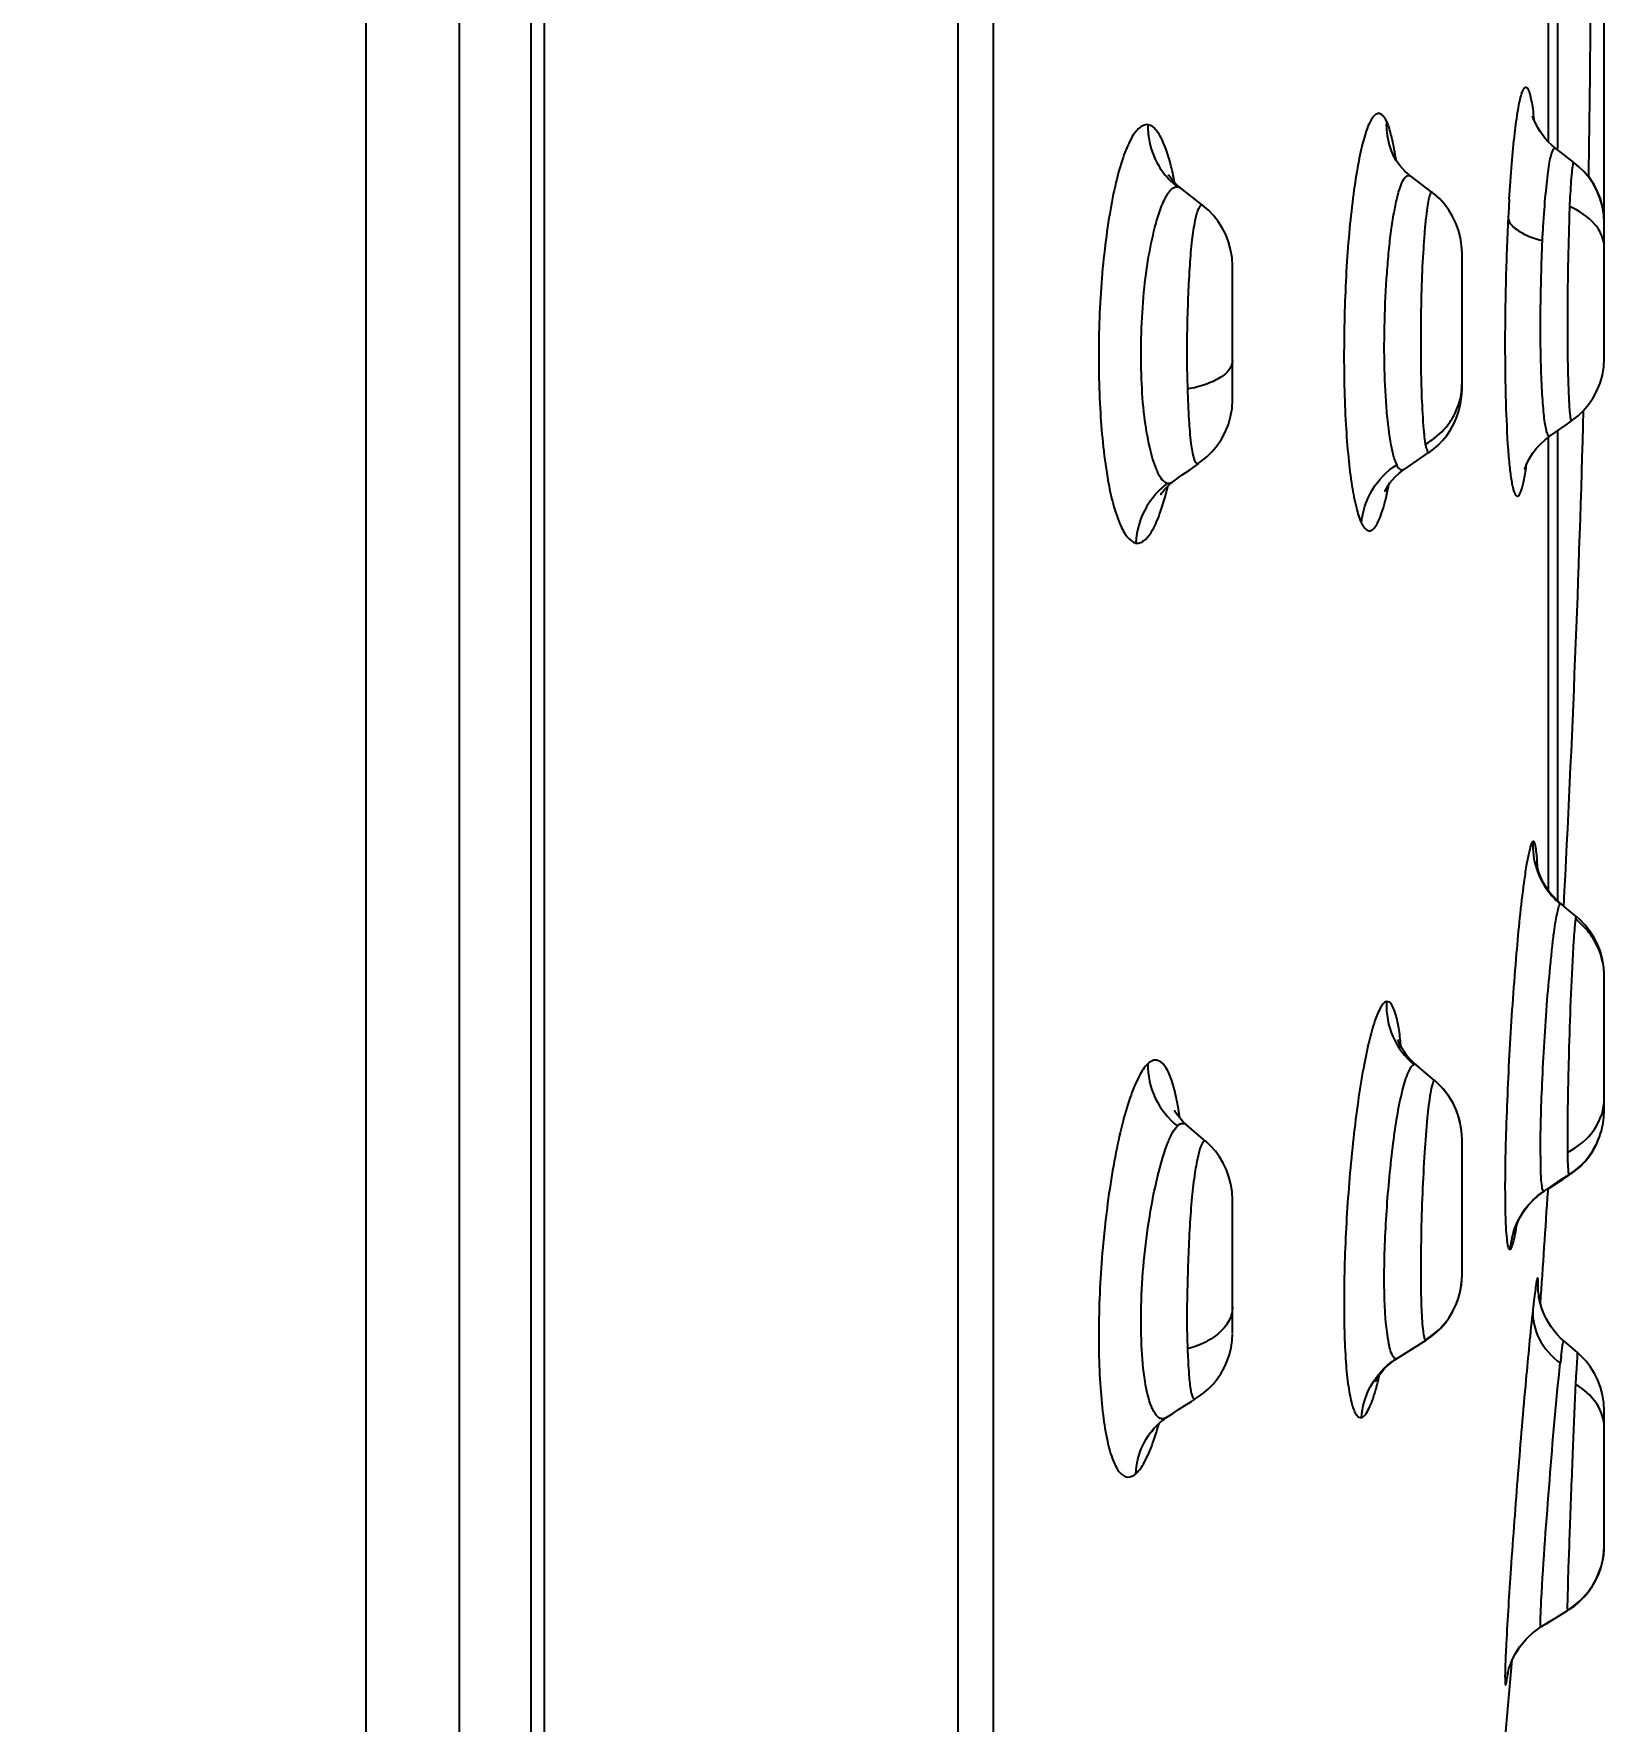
# Model space of a CAD drawing. Header units: millimetres. Extents: x 1241 to 1836, y -3 to 418.
# Drawn here: x 1494.05 to 1504.31, y 299.86 to 310.89 of the extents above; entities that cross this region are included whole.
import ezdxf

# ---------------------------------------------------------------- set-up
doc = ezdxf.new("R2010")
doc.units = ezdxf.units.MM
doc.header["$LTSCALE"] = 32.67
doc.header["$PDMODE"] = 3
doc.header["$PDSIZE"] = 0.3
doc.layers.get('0').update_dxf_attribs({"linetype": 'CONTINUOUS'})
doc.layers.get('Defpoints').update_dxf_attribs({"linetype": 'CONTINUOUS'})
doc.layers.add('1', color=7, linetype='CONTINUOUS')
doc.layers.add('\\M+5B3DF\\M+5B4E7\\M+5CFDF', color=3, linetype='CONTINUOUS', lineweight=18)
doc.styles.add('\\M+5CAFD\\M+5D7D6', font='txt.shx')
doc.dimstyles.new('X\\M+5B3DF\\M+5B4E7\\M+5D1F9\\M+5CABD', dxfattribs={"dimtxt": 2, "dimasz": 1.5, "dimexe": 0.5, "dimexo": 0, "dimgap": 1, "dimtad": 1, "dimtoh": 1, "dimdec": 1, "dimzin": 1, "dimdsep": 46, "dimtxsty": '\\M+5CAFD\\M+5D7D6', "dimcen": 0, "dimadec": 0, "dimazin": 0, "dimtfac": 1, "dimtdec": 1, "dimtmove": 0, "dimatfit": 3, "dimfxl": 0, "dimtolj": 1, "dimtzin": 0, "dimarcsym": 0})

# ---------------------------------------------------------------- blocks, each defined once
blk = doc.blocks.new('*D56')
at = {"layer": '\\M+5B3DF\\M+5B4E7\\M+5CFDF', "color": 0, "lineweight": -2}
for p, q in [((1343.868, 312.112), (1343.868, 366.842)), ((1504.315, 309.646), (1504.315, 366.842)), ((1499.315, 366.342), (1348.868, 366.342))]:
    blk.add_line(p, q, dxfattribs=at)
at = {"layer": '\\M+5B3DF\\M+5B4E7\\M+5CFDF', "color": 0}
for points in [[(1348.868, 367.176), (1348.868, 365.509), (1343.868, 366.342)], [(1499.315, 367.176), (1499.315, 365.509), (1504.315, 366.342)]]:
    blk.add_solid(points, dxfattribs=at)
at = {"layer": 'Defpoints', "color": 0}
for p in [(1343.868, 366.342), (1343.868, 312.112), (1504.315, 309.646)]:
    blk.add_point(p, dxfattribs=at)
at = {"layer": '\\M+5B3DF\\M+5B4E7\\M+5CFDF', "color": 0, "insert": (1419.048, 373.342), "char_height": 6, "attachment_point": 2, "style": '\\M+5CAFD\\M+5D7D6'}
blk.add_mtext('\\A1;160.4', dxfattribs=at)

msp = doc.modelspace()

# ---------------------------------------------------------------- linework, layer by layer
at = {"color": 7, "linetype": 'Continuous'}
for p, q in [((1503.948, 313.914), (1503.948, 310.18)), ((1504.008, 313.96), (1504.008, 310.137)), ((1502.936, 310.091), (1502.936, 310.09)), ((1501.469, 309.961), (1501.467, 309.966)), ((1503.189, 309.849), (1503.05, 309.956)), ((1501.539, 309.882), (1501.547, 309.877)), ((1501.692, 309.764), (1501.548, 309.877)), ((1503.19, 309.85), (1503.19, 309.85)), ((1501.692, 309.764), (1501.686, 309.767)), ((1504.315, 309.646), (1504.312, 309.705)), ((1504.315, 308.767), (1504.315, 309.652)), ((1503.385, 309.452), (1503.382, 309.503)), ((1503.385, 308.563), (1503.385, 309.451)), ((1501.885, 308.494), (1501.885, 309.37)), ((1504.008, 308.292), (1504.008, 305.222)), ((1504.1, 308.357), (1504.101, 308.357)), ((1503.258, 308.229), (1503.285, 308.262)), ((1503.948, 308.25), (1503.948, 305.291)), ((1503.007, 308.04), (1503.17, 308.152)), ((1501.474, 307.941), (1501.495, 307.958)), ((1501.495, 307.959), (1501.513, 307.972)), ((1501.495, 307.958), (1501.495, 307.958)), ((1501.513, 307.972), (1501.557, 308.004)), ((1501.557, 308.004), (1501.603, 308.036)), ((1503.007, 308.04), (1503.007, 308.04)), ((1504.032, 305.201), (1504.032, 305.201)), ((1504.068, 305.171), (1504.032, 305.201)), ((1504.132, 305.118), (1504.068, 305.171)), ((1504.133, 305.119), (1504.13, 305.117)), ((1504.133, 305.119), (1504.133, 305.119)), ((1504.289, 304.89), (1504.27, 304.938)), ((1504.315, 304.732), (1504.312, 304.785)), ((1504.315, 303.85), (1504.315, 304.731)), ((1503.085, 304.149), (1503.086, 304.148)), ((1503.086, 304.148), (1503.087, 304.147)), ((1503.206, 304.047), (1503.087, 304.148)), ((1503.207, 304.047), (1503.206, 304.047)), ((1501.509, 303.849), (1501.506, 303.853)), ((1501.71, 303.65), (1501.586, 303.756)), ((1504.295, 303.709), (1504.306, 303.759)), ((1504.306, 303.755), (1504.312, 303.806)), ((1504.312, 303.801), (1504.315, 303.853)), ((1503.385, 302.775), (1503.385, 303.664)), ((1504.28, 303.666), (1504.295, 303.714)), ((1504.034, 303.4), (1504.084, 303.432)), ((1504.046, 303.403), (1504.085, 303.428)), ((1501.882, 303.321), (1501.874, 303.37)), ((1501.885, 303.27), (1501.882, 303.321)), ((1503.911, 303.318), (1503.921, 303.325)), ((1503.911, 303.318), (1503.911, 303.318)), ((1503.921, 303.325), (1503.968, 303.356)), ((1503.947, 303.327), (1503.947, 303.343)), ((1503.948, 303.339), (1504.046, 303.403)), ((1503.968, 303.356), (1504.034, 303.4)), ((1501.885, 302.398), (1501.885, 303.271)), ((1503.736, 303.085), (1503.736, 303.086)), ((1502.964, 302.234), (1503.15, 302.351)), ((1503.145, 302.351), (1503.151, 302.351)), ((1503.151, 302.351), (1503.151, 302.352)), ((1502.945, 302.222), (1502.964, 302.234)), ((1502.964, 302.234), (1502.958, 302.232)), ((1504.133, 302.176), (1504.13, 302.126)), ((1501.494, 301.872), (1501.533, 301.898)), ((1501.616, 301.95), (1501.644, 301.967)), ((1504.315, 301.011), (1504.315, 301.889)), ((1501.413, 301.815), (1501.414, 301.816)), ((1501.414, 301.816), (1501.426, 301.825)), ((1501.426, 301.825), (1501.442, 301.838)), ((1501.45, 301.843), (1501.494, 301.872)), ((1503.935, 300.497), (1504.032, 300.559)), ((1504.033, 300.558), (1504.075, 300.584)), ((1504.074, 300.587), (1504.074, 300.585)), ((1503.9, 300.477), (1503.983, 300.529)), ((1503.824, 300.418), (1503.848, 300.439)), ((1503.68, 300.145), (1503.686, 300.182))]:
    msp.add_line(p, q, dxfattribs=at)
for points in [[(1503.997, 310.137), (1503.972, 310.158), (1503.949, 310.18), (1503.928, 310.203), (1503.91, 310.226), (1503.895, 310.248), (1503.882, 310.269), (1503.871, 310.289), (1503.862, 310.308), (1503.855, 310.325), (1503.85, 310.338), (1503.846, 310.348), (1503.846, 310.349)], [(1502.936, 310.09), (1502.932, 310.099), (1502.93, 310.105), (1502.929, 310.105), (1502.93, 310.103)], [(1503.05, 309.955), (1503.037, 309.966), (1503.014, 309.986), (1502.995, 310.006), (1502.978, 310.025), (1502.965, 310.043), (1502.954, 310.059), (1502.945, 310.073), (1502.939, 310.085), (1502.936, 310.091)], [(1504.116, 310.045), (1504.085, 310.069), (1504.043, 310.101), (1503.997, 310.137)], [(1504.311, 309.701), (1504.302, 309.755), (1504.288, 309.808), (1504.268, 309.857), (1504.244, 309.903), (1504.215, 309.945), (1504.183, 309.984), (1504.149, 310.018), (1504.116, 310.045)], [(1501.547, 309.877), (1501.523, 309.898), (1501.503, 309.918), (1501.488, 309.935), (1501.477, 309.95), (1501.469, 309.961)], [(1504.29, 309.808), (1504.271, 309.856), (1504.248, 309.9), (1504.221, 309.942), (1504.213, 309.953)], [(1503.382, 309.503), (1503.374, 309.554), (1503.362, 309.603), (1503.345, 309.649), (1503.323, 309.693), (1503.298, 309.734), (1503.27, 309.773), (1503.239, 309.807), (1503.205, 309.839), (1503.19, 309.85)], [(1501.885, 309.37), (1501.882, 309.423), (1501.873, 309.476), (1501.859, 309.526), (1501.841, 309.574), (1501.818, 309.619), (1501.791, 309.661), (1501.761, 309.699), (1501.728, 309.733), (1501.692, 309.764)], [(1504.312, 309.705), (1504.303, 309.757), (1504.29, 309.808)], [(1504.101, 308.357), (1504.143, 308.39), (1504.179, 308.425), (1504.212, 308.464), (1504.241, 308.507), (1504.266, 308.553), (1504.287, 308.603), (1504.302, 308.656), (1504.311, 308.711), (1504.315, 308.767)], [(1503.364, 308.422), (1503.375, 308.467), (1503.382, 308.515), (1503.385, 308.563)], [(1501.663, 308.081), (1501.678, 308.091), (1501.717, 308.122), (1501.752, 308.157), (1501.785, 308.196), (1501.813, 308.238), (1501.838, 308.284), (1501.858, 308.333), (1501.872, 308.385), (1501.882, 308.439), (1501.885, 308.493)], [(1503.331, 308.337), (1503.349, 308.378), (1503.364, 308.422)], [(1503.285, 308.262), (1503.309, 308.298), (1503.331, 308.337)], [(1503.961, 308.259), (1504.065, 308.332), (1504.101, 308.357)], [(1503.17, 308.151), (1503.198, 308.172), (1503.229, 308.199), (1503.258, 308.229)], [(1503.796, 308.048), (1503.796, 308.044), (1503.795, 308.042), (1503.796, 308.044), (1503.797, 308.05), (1503.801, 308.059), (1503.805, 308.071), (1503.812, 308.086), (1503.822, 308.104), (1503.835, 308.126), (1503.851, 308.151), (1503.872, 308.178), (1503.898, 308.206), (1503.928, 308.234), (1503.961, 308.26)], [(1501.603, 308.036), (1501.65, 308.068), (1501.664, 308.078)], [(1502.883, 307.905), (1502.883, 307.903), (1502.881, 307.897), (1502.881, 307.897), (1502.882, 307.901), (1502.886, 307.909), (1502.893, 307.92), (1502.902, 307.935), (1502.914, 307.952), (1502.93, 307.971), (1502.949, 307.991), (1502.972, 308.013), (1503, 308.035)], [(1501.42, 307.882), (1501.418, 307.879), (1501.417, 307.876), (1501.418, 307.878), (1501.422, 307.884), (1501.429, 307.894), (1501.44, 307.908), (1501.455, 307.924), (1501.474, 307.941)], [(1504.032, 305.201), (1504.007, 305.223), (1503.98, 305.251), (1503.957, 305.279), (1503.937, 305.307), (1503.92, 305.335), (1503.907, 305.361), (1503.896, 305.385), (1503.888, 305.406), (1503.882, 305.424), (1503.878, 305.439), (1503.875, 305.45), (1503.874, 305.458), (1503.873, 305.462), (1503.873, 305.462), (1503.873, 305.462)], [(1504.27, 304.938), (1504.247, 304.983), (1504.22, 305.024), (1504.19, 305.063), (1504.157, 305.097), (1504.133, 305.119)], [(1504.312, 304.785), (1504.303, 304.838), (1504.289, 304.89)], [(1503.007, 304.236), (1502.993, 304.257), (1502.983, 304.275), (1502.975, 304.291), (1502.97, 304.303), (1502.967, 304.312), (1502.966, 304.315)], [(1503.086, 304.148), (1503.071, 304.162), (1503.044, 304.188), (1503.023, 304.213), (1503.007, 304.236)], [(1503.385, 303.664), (1503.382, 303.717), (1503.373, 303.769), (1503.36, 303.819), (1503.342, 303.867), (1503.32, 303.911), (1503.293, 303.952), (1503.264, 303.99), (1503.232, 304.024), (1503.207, 304.047)], [(1501.586, 303.756), (1501.583, 303.759), (1501.559, 303.781), (1501.54, 303.803), (1501.526, 303.822), (1501.515, 303.837), (1501.509, 303.849)], [(1501.874, 303.37), (1501.862, 303.418), (1501.846, 303.464), (1501.825, 303.507), (1501.801, 303.548), (1501.773, 303.585), (1501.743, 303.619), (1501.71, 303.651)], [(1504.095, 303.435), (1504.127, 303.459), (1504.159, 303.486), (1504.188, 303.517), (1504.215, 303.55), (1504.24, 303.586), (1504.261, 303.624), (1504.28, 303.67)], [(1504.084, 303.431), (1504.096, 303.439), (1504.129, 303.464), (1504.16, 303.491), (1504.189, 303.521), (1504.216, 303.555)], [(1504.216, 303.555), (1504.24, 303.591), (1504.262, 303.629)], [(1503.74, 303.098), (1503.744, 303.109), (1503.75, 303.124), (1503.759, 303.142), (1503.77, 303.163), (1503.784, 303.187), (1503.802, 303.212), (1503.823, 303.239), (1503.849, 303.266), (1503.879, 303.293), (1503.911, 303.318)], [(1503.737, 303.087), (1503.74, 303.095), (1503.744, 303.106), (1503.75, 303.12)], [(1503.738, 303.092), (1503.737, 303.089), (1503.736, 303.084), (1503.736, 303.082), (1503.736, 303.083), (1503.737, 303.09)], [(1503.151, 302.352), (1503.182, 302.373), (1503.216, 302.4), (1503.247, 302.43), (1503.276, 302.464), (1503.302, 302.5), (1503.326, 302.54), (1503.346, 302.583), (1503.362, 302.628), (1503.375, 302.676), (1503.382, 302.725), (1503.385, 302.775)], [(1503.886, 302.646), (1503.884, 302.66), (1503.883, 302.67), (1503.882, 302.677), (1503.882, 302.682), (1503.882, 302.685), (1503.882, 302.686), (1503.882, 302.686)], [(1503.968, 302.437), (1503.952, 302.462), (1503.937, 302.488), (1503.924, 302.514), (1503.913, 302.54), (1503.905, 302.565), (1503.897, 302.588), (1503.892, 302.61), (1503.888, 302.629), (1503.886, 302.646)], [(1504.05, 302.346), (1504.029, 302.365), (1504.007, 302.388), (1503.987, 302.412), (1503.968, 302.437)], [(1501.642, 301.968), (1501.667, 301.984), (1501.7, 302.008), (1501.731, 302.036), (1501.76, 302.066), (1501.787, 302.1), (1501.811, 302.136), (1501.833, 302.174), (1501.851, 302.215), (1501.865, 302.258), (1501.876, 302.303), (1501.882, 302.349), (1501.885, 302.395)], [(1504.139, 302.27), (1504.078, 302.322), (1504.05, 302.346)], [(1502.828, 302.105), (1502.827, 302.1), (1502.823, 302.089), (1502.821, 302.084), (1502.82, 302.082), (1502.822, 302.085), (1502.825, 302.093), (1502.832, 302.104), (1502.841, 302.118), (1502.854, 302.135), (1502.87, 302.155), (1502.89, 302.176), (1502.915, 302.198), (1502.945, 302.222)], [(1504.225, 302.175), (1504.196, 302.213), (1504.164, 302.247), (1504.139, 302.27)], [(1504.315, 301.889), (1504.312, 301.941), (1504.304, 301.993), (1504.29, 302.043), (1504.272, 302.09), (1504.25, 302.134), (1504.225, 302.175)], [(1501.533, 301.898), (1501.574, 301.923), (1501.616, 301.95)], [(1501.363, 301.76), (1501.361, 301.757), (1501.36, 301.755), (1501.361, 301.757), (1501.366, 301.764), (1501.374, 301.775), (1501.386, 301.789), (1501.402, 301.805), (1501.413, 301.815)], [(1504.074, 300.585), (1504.088, 300.593), (1504.121, 300.617), (1504.154, 300.645), (1504.184, 300.675), (1504.212, 300.708), (1504.237, 300.745), (1504.259, 300.784), (1504.278, 300.826), (1504.294, 300.87), (1504.305, 300.916), (1504.312, 300.964), (1504.315, 301.012)], [(1504.085, 300.59), (1504.119, 300.614), (1504.151, 300.641), (1504.182, 300.672), (1504.21, 300.705), (1504.236, 300.741), (1504.258, 300.781)], [(1503.8, 300.392), (1503.822, 300.415), (1503.846, 300.436), (1503.872, 300.457), (1503.901, 300.477)], [(1503.684, 300.176), (1503.684, 300.175), (1503.684, 300.172), (1503.683, 300.171), (1503.684, 300.173), (1503.685, 300.177), (1503.686, 300.183), (1503.688, 300.192), (1503.692, 300.205), (1503.697, 300.22), (1503.703, 300.237), (1503.711, 300.257), (1503.721, 300.279), (1503.733, 300.301), (1503.747, 300.325), (1503.763, 300.349), (1503.782, 300.372), (1503.802, 300.395), (1503.824, 300.418)], [(1503.713, 300.26), (1503.719, 300.274), (1503.731, 300.297), (1503.745, 300.32), (1503.761, 300.345), (1503.78, 300.369), (1503.8, 300.392)]]:
    msp.add_lwpolyline(points, dxfattribs=at)
for centre, radius, start, end in [((1372.885, 312.05), 131.345, 359.08313, 359.63002), ((1503.341, 310.288), 0.45, 204.1562, 205.9414), ((1499.328, 309.5), 2.218, 10.7691, 11.3703), ((1501.823, 310.274), 0.489, 226.2645, 232.3373), ((1516.641, 309.024), 12.971, 176.5488, 177.1111), ((1509.712, 309.537), 5.629, 177.7584, 178.5637), ((1502.962, 308.597), 0.422, 355.3642, 359.9908), ((1502.938, 308.606), 0.448, 325.0328, 331.7996), ((1372.885, 312.05), 131.345, 357.00413, 358.41864), ((1502.898, 308.644), 0.504, 299.3409, 305.5134), ((1503.288, 308.214), 0.36, 198.3272, 199.7016), ((1501.753, 307.546), 0.498, 126.1497, 131.9865), ((1500.561, 308.403), 2.391, 348.124, 348.8377), ((1501.764, 307.538), 0.511, 149.4022, 177.6406), ((1504.35, 305.587), 0.503, 218.3644, 230.1703), ((1503.822, 304.711), 0.496, 40.6346, 52.0912), ((1503.827, 304.716), 0.489, 29.0272, 40.593), ((1503.837, 304.721), 0.478, 0.0185, 29.0139), ((1503.392, 304.536), 0.501, 177.1607, 230.1285), ((1500.505, 304.027), 2.493, 5.5956, 5.8081), ((1502.885, 303.664), 0.5, 0.0017, 49.9877), ((1499.299, 303.496), 2.262, 7.8134, 8.6717), ((1508.279, 303.583), 4.381, 180.3402, 181.1576), ((1504.198, 302.911), 0.498, 125.1559, 135.5405), ((1369.175, 312.05), 135.054, 355.9834, 356.29672), ((1504.196, 302.913), 0.495, 135.5462, 139.8526), ((1500.847, 303.579), 2.935, 350.7923, 351.1426), ((1502.888, 302.777), 0.497, 301.2801, 359.9852), ((1503.221, 301.815), 0.493, 122.2537, 128.3126), ((1509.836, 301.576), 5.842, 173.6649, 173.859), ((1506.649, 301.934), 2.635, 173.1743, 173.7602), ((1507.897, 301.868), 3.776, 176.0792, 177.0497), ((1503.817, 301.013), 0.498, 301.1343, 359.9958), ((1369.175, 312.05), 135.054, 352.97683, 354.99257)]:
    msp.add_arc(centre, radius, start, end, dxfattribs=at)
for points, knots in [([(1503.693, 309.805), (1503.698, 309.883), (1503.708, 310.027), (1503.727, 310.222), (1503.745, 310.358), (1503.761, 310.443), (1503.772, 310.487), (1503.782, 310.514), (1503.79, 310.529), (1503.795, 310.535), (1503.802, 310.538), (1503.808, 310.536), (1503.814, 310.53), (1503.821, 310.516), (1503.83, 310.489), (1503.839, 310.447), (1503.848, 310.391), (1503.852, 310.349), (1503.855, 310.326)], [0, 0, 0, 0, 0.241414, 0.446139, 0.604977, 0.665241, 0.711859, 0.744527, 0.755804, 0.764044, 0.770109, 0.775981, 0.783759, 0.794422, 0.825517, 0.870147, 0.928356, 1, 1, 1, 1]), ([(1501.332, 310.293), (1501.312, 310.295), (1501.278, 310.278), (1501.246, 310.24), (1501.207, 310.177), (1501.163, 310.067), (1501.118, 309.903), (1501.079, 309.702), (1501.047, 309.473), (1501.024, 309.224), (1501.007, 308.877), (1501.012, 308.463), (1501.052, 308.035), (1501.116, 307.747), (1501.187, 307.604), (1501.232, 307.564), (1501.253, 307.559)], [0, 0, 0, 0, 0.020553, 0.034699, 0.052198, 0.097862, 0.157651, 0.229907, 0.311561, 0.399753, 0.491577, 0.673762, 0.831577, 0.942192, 0.977166, 1, 1, 1, 1]), ([(1501.332, 310.293), (1501.331, 310.272), (1501.335, 310.186), (1501.361, 310.101), (1501.391, 310.045)], [0, 0, 0, 0, 0.245474, 1, 1, 1, 1]), ([(1501.483, 310.026), (1501.468, 310.083), (1501.44, 310.173), (1501.39, 310.261), (1501.36, 310.282)], [0, 0, 0, 0, 0.615772, 1, 1, 1, 1]), ([(1502.891, 310.316), (1502.885, 310.326), (1502.876, 310.343), (1502.857, 310.363), (1502.834, 310.367), (1502.813, 310.355), (1502.794, 310.331), (1502.775, 310.295), (1502.757, 310.246), (1502.731, 310.159), (1502.702, 310.022), (1502.673, 309.83), (1502.648, 309.607), (1502.629, 309.362), (1502.618, 309.103), (1502.611, 308.759), (1502.617, 308.429), (1502.64, 308.127), (1502.662, 307.945), (1502.689, 307.802), (1502.713, 307.721), (1502.728, 307.689)], [0, 0, 0, 0, 0.012297, 0.021111, 0.027971, 0.03561, 0.046143, 0.060454, 0.07887, 0.101439, 0.15834, 0.228468, 0.309185, 0.39782, 0.491479, 0.586616, 0.766347, 0.844026, 0.910276, 0.962908, 1, 1, 1, 1]), ([(1502.891, 310.316), (1502.89, 310.298), (1502.89, 310.226), (1502.908, 310.153), (1502.93, 310.103)], [0, 0, 0, 0, 0.246134, 1, 1, 1, 1]), ([(1502.891, 310.316), (1502.892, 310.313), (1502.899, 310.299), (1502.904, 310.284), (1502.908, 310.273)], [0, 0, 0, 0, 0.226214, 1, 1, 1, 1]), ([(1502.939, 310.15), (1502.937, 310.161), (1502.928, 310.203), (1502.917, 310.244), (1502.908, 310.273)], [0, 0, 0, 0, 0.281863, 1, 1, 1, 1]), ([(1502.955, 310.059), (1502.953, 310.067), (1502.949, 310.097), (1502.943, 310.127), (1502.939, 310.15)], [0, 0, 0, 0, 0.263673, 1, 1, 1, 1]), ([(1503.92, 309.687), (1503.924, 309.753), (1503.932, 309.845), (1503.945, 309.96), (1503.954, 310.027), (1503.963, 310.078), (1503.972, 310.111), (1503.98, 310.128), (1503.985, 310.136), (1503.991, 310.139), (1503.995, 310.138), (1503.997, 310.137)], [0, 0, 0, 0, 0.421895, 0.596358, 0.7417, 0.854223, 0.931841, 0.958002, 0.97642, 0.988789, 1, 1, 1, 1]), ([(1504.116, 310.045), (1504.115, 310.046), (1504.109, 310.038), (1504.109, 310.026), (1504.103, 310), (1504.102, 309.98), (1504.101, 309.968)], [0, 0, 0, 0, 0.058678, 0.239443, 0.555118, 1, 1, 1, 1]), ([(1501.502, 309.938), (1501.501, 309.945), (1501.495, 309.975), (1501.488, 310.004), (1501.483, 310.026)], [0, 0, 0, 0, 0.260511, 1, 1, 1, 1]), ([(1502.923, 308.198), (1502.909, 308.27), (1502.89, 308.436), (1502.876, 308.707), (1502.877, 309.01), (1502.89, 309.268), (1502.906, 309.464), (1502.921, 309.596), (1502.939, 309.711), (1502.958, 309.807), (1502.979, 309.88), (1502.998, 309.927), (1503.015, 309.95), (1503.026, 309.959), (1503.039, 309.962), (1503.047, 309.958), (1503.05, 309.955)], [0, 0, 0, 0, 0.121152, 0.276592, 0.450292, 0.623399, 0.703935, 0.777479, 0.842389, 0.897044, 0.939694, 0.969241, 0.97943, 0.987109, 0.993357, 1, 1, 1, 1]), ([(1504.101, 309.968), (1504.099, 309.954), (1504.094, 309.884), (1504.09, 309.813), (1504.087, 309.757)], [0, 0, 0, 0, 0.197011, 1, 1, 1, 1]), ([(1501.429, 309.778), (1501.436, 309.794), (1501.45, 309.823), (1501.476, 309.864), (1501.507, 309.889), (1501.525, 309.887)], [0, 0, 0, 0, 0.355118, 0.635923, 1, 1, 1, 1]), ([(1503.186, 309.851), (1503.181, 309.85), (1503.173, 309.83), (1503.164, 309.798), (1503.155, 309.743), (1503.147, 309.672), (1503.139, 309.584), (1503.129, 309.439), (1503.119, 309.236), (1503.115, 308.981), (1503.115, 308.666), (1503.122, 308.439), (1503.134, 308.3)], [0, 0, 0, 0, 0.01084, 0.033957, 0.068934, 0.115328, 0.172722, 0.239674, 0.394086, 0.563419, 0.731194, 1, 1, 1, 1]), ([(1503.19, 309.85), (1503.189, 309.851), (1503.188, 309.851), (1503.187, 309.851), (1503.186, 309.851)], [0, 0, 0, 0, 0.52448, 1, 1, 1, 1]), ([(1501.388, 308.041), (1501.368, 308.087), (1501.337, 308.202), (1501.304, 308.399), (1501.288, 308.638), (1501.286, 308.898), (1501.3, 309.16), (1501.33, 309.402), (1501.371, 309.607), (1501.408, 309.728), (1501.429, 309.778)], [0, 0, 0, 0, 0.085056, 0.201256, 0.340524, 0.492098, 0.6444, 0.786159, 0.907413, 1, 1, 1, 1]), ([(1501.686, 309.767), (1501.674, 309.769), (1501.651, 309.722), (1501.636, 309.653), (1501.616, 309.526), (1501.604, 309.367), (1501.594, 309.179), (1501.586, 308.909), (1501.585, 308.702), (1501.591, 308.565)], [0, 0, 0, 0, 0.028301, 0.095353, 0.199175, 0.333274, 0.490737, 0.661199, 1, 1, 1, 1]), ([(1504.315, 309.487), (1504.315, 309.514), (1504.303, 309.57), (1504.236, 309.676), (1504.15, 309.731), (1504.087, 309.757)], [0, 0, 0, 0, 0.213916, 0.451718, 1, 1, 1, 1]), ([(1503.686, 309.678), (1503.68, 309.543), (1503.669, 309.269), (1503.664, 308.869), (1503.669, 308.501), (1503.68, 308.23), (1503.695, 308.057), (1503.706, 307.975), (1503.716, 307.925), (1503.723, 307.898), (1503.731, 307.88), (1503.738, 307.868), (1503.749, 307.863), (1503.759, 307.872), (1503.766, 307.886), (1503.775, 307.909), (1503.783, 307.939), (1503.795, 307.994), (1503.802, 308.04), (1503.807, 308.073)], [0, 0, 0, 0, 0.198991, 0.401066, 0.586789, 0.738705, 0.797333, 0.842285, 0.859261, 0.872559, 0.882274, 0.888684, 0.892848, 0.89774, 0.905619, 0.917145, 0.932448, 0.951446, 1, 1, 1, 1]), ([(1503.686, 309.678), (1503.694, 309.644), (1503.772, 309.578), (1503.856, 309.55), (1503.911, 309.535)], [0, 0, 0, 0, 0.380833, 1, 1, 1, 1]), ([(1503.911, 309.535), (1503.911, 309.548), (1503.914, 309.599), (1503.917, 309.65), (1503.92, 309.687)], [0, 0, 0, 0, 0.258224, 1, 1, 1, 1]), ([(1504.085, 309.678), (1504.081, 309.533), (1504.075, 309.312), (1504.073, 309.018), (1504.074, 308.807), (1504.077, 308.648), (1504.081, 308.539), (1504.084, 308.474), (1504.087, 308.425), (1504.092, 308.386), (1504.093, 308.37), (1504.099, 308.356), (1504.101, 308.357)], [0, 0, 0, 0, 0.328204, 0.50202, 0.665396, 0.806159, 0.864357, 0.913047, 0.951412, 0.978835, 0.994905, 1, 1, 1, 1]), ([(1503.961, 308.26), (1503.958, 308.258), (1503.951, 308.258), (1503.946, 308.266), (1503.94, 308.28), (1503.933, 308.308), (1503.925, 308.351), (1503.919, 308.407), (1503.913, 308.476), (1503.908, 308.556), (1503.902, 308.681), (1503.898, 308.854), (1503.898, 309.152), (1503.904, 309.381), (1503.911, 309.535)], [0, 0, 0, 0, 0.007179, 0.01265, 0.02044, 0.043806, 0.077807, 0.121986, 0.175722, 0.238123, 0.308126, 0.466539, 0.641808, 1, 1, 1, 1]), ([(1501.885, 308.751), (1501.885, 308.731), (1501.866, 308.684), (1501.8, 308.632), (1501.705, 308.591), (1501.631, 308.572), (1501.591, 308.565)], [0, 0, 0, 0, 0.162337, 0.382216, 0.669396, 1, 1, 1, 1]), ([(1501.591, 308.565), (1501.593, 308.498), (1501.598, 308.379), (1501.609, 308.228), (1501.625, 308.133), (1501.64, 308.089), (1501.652, 308.078), (1501.657, 308.078)], [0, 0, 0, 0, 0.401698, 0.715821, 0.916907, 0.971247, 1, 1, 1, 1]), ([(1503.333, 308.394), (1503.34, 308.407), (1503.365, 308.461), (1503.38, 308.519), (1503.383, 308.563)], [0, 0, 0, 0, 0.256378, 1, 1, 1, 1]), ([(1503.134, 308.3), (1503.135, 308.291), (1503.138, 308.259), (1503.141, 308.227), (1503.145, 308.205)], [0, 0, 0, 0, 0.29164, 1, 1, 1, 1]), ([(1502.946, 308.1), (1502.944, 308.107), (1502.934, 308.139), (1502.927, 308.172), (1502.923, 308.198)], [0, 0, 0, 0, 0.21396, 1, 1, 1, 1]), ([(1503.145, 308.205), (1503.147, 308.196), (1503.15, 308.181), (1503.157, 308.163), (1503.161, 308.151), (1503.169, 308.15), (1503.17, 308.151)], [0, 0, 0, 0, 0.423217, 0.723406, 0.901013, 1, 1, 1, 1]), ([(1502.728, 307.689), (1502.734, 307.765), (1502.783, 307.916), (1502.894, 308.029), (1502.958, 308.07)], [0, 0, 0, 0, 0.49507, 1, 1, 1, 1]), ([(1503.007, 308.04), (1503.003, 308.037), (1502.995, 308.033), (1502.98, 308.038), (1502.968, 308.052), (1502.961, 308.063), (1502.958, 308.07)], [0, 0, 0, 0, 0.201412, 0.394988, 0.648914, 1, 1, 1, 1]), ([(1501.405, 308.005), (1501.403, 308.007), (1501.397, 308.019), (1501.392, 308.032), (1501.388, 308.041)], [0, 0, 0, 0, 0.233826, 1, 1, 1, 1]), ([(1501.441, 307.958), (1501.438, 307.961), (1501.423, 307.974), (1501.412, 307.991), (1501.405, 308.005)], [0, 0, 0, 0, 0.210611, 1, 1, 1, 1]), ([(1501.495, 307.958), (1501.492, 307.956), (1501.482, 307.949), (1501.469, 307.947), (1501.46, 307.948)], [0, 0, 0, 0, 0.279687, 1, 1, 1, 1]), ([(1501.253, 307.559), (1501.299, 307.551), (1501.355, 307.624), (1501.391, 307.701), (1501.428, 307.796), (1501.449, 307.874), (1501.462, 307.929)], [0, 0, 0, 0, 0.316706, 0.452037, 0.611463, 1, 1, 1, 1]), ([(1502.728, 307.689), (1502.734, 307.678), (1502.745, 307.659), (1502.768, 307.638), (1502.797, 307.64), (1502.819, 307.665), (1502.841, 307.703), (1502.862, 307.758), (1502.883, 307.829), (1502.895, 307.882), (1502.901, 307.911)], [0, 0, 0, 0, 0.101762, 0.171889, 0.229982, 0.307255, 0.420088, 0.57357, 0.767651, 1, 1, 1, 1]), ([(1503.848, 305.608), (1503.841, 305.603), (1503.832, 305.575), (1503.818, 305.523), (1503.803, 305.441), (1503.794, 305.378), (1503.789, 305.342)], [0, 0, 0, 0, 0.100364, 0.300255, 0.601714, 1, 1, 1, 1]), ([(1503.848, 305.608), (1503.845, 305.55), (1503.861, 305.429), (1503.918, 305.322), (1503.955, 305.275)], [0, 0, 0, 0, 0.495356, 1, 1, 1, 1]), ([(1503.879, 305.436), (1503.878, 305.462), (1503.876, 305.499), (1503.871, 305.544), (1503.867, 305.569), (1503.863, 305.588), (1503.859, 305.601), (1503.855, 305.61), (1503.849, 305.609), (1503.848, 305.608)], [0, 0, 0, 0, 0.436063, 0.60739, 0.746523, 0.852918, 0.926625, 0.970146, 1, 1, 1, 1]), ([(1503.789, 305.342), (1503.768, 305.188), (1503.734, 304.836), (1503.695, 304.287), (1503.671, 303.736), (1503.664, 303.382), (1503.667, 303.225)], [0, 0, 0, 0, 0.220713, 0.499044, 0.777769, 1, 1, 1, 1]), ([(1503.898, 303.557), (1503.897, 303.713), (1503.905, 303.961), (1503.923, 304.299), (1503.94, 304.565), (1503.96, 304.773), (1503.975, 304.921), (1503.985, 305.012), (1503.996, 305.085), (1504.007, 305.142), (1504.017, 305.177), (1504.022, 305.197), (1504.027, 305.201)], [0, 0, 0, 0, 0.282735, 0.449912, 0.615561, 0.765291, 0.830004, 0.885674, 0.9309, 0.965297, 0.988557, 1, 1, 1, 1]), ([(1504.126, 305.103), (1504.126, 305.099), (1504.123, 305.082), (1504.122, 305.064), (1504.121, 305.049)], [0, 0, 0, 0, 0.185407, 1, 1, 1, 1]), ([(1504.13, 305.117), (1504.13, 305.116), (1504.128, 305.112), (1504.127, 305.108), (1504.127, 305.105)], [0, 0, 0, 0, 0.175861, 1, 1, 1, 1]), ([(1504.121, 305.049), (1504.12, 305.043), (1504.118, 305.014), (1504.116, 304.984), (1504.114, 304.961)], [0, 0, 0, 0, 0.215846, 1, 1, 1, 1]), ([(1504.114, 304.961), (1504.099, 304.73), (1504.086, 304.368), (1504.075, 303.908), (1504.073, 303.678), (1504.074, 303.578)], [0, 0, 0, 0, 0.502637, 0.783568, 1, 1, 1, 1]), ([(1502.891, 304.563), (1502.884, 304.561), (1502.869, 304.55), (1502.842, 304.509), (1502.809, 304.425), (1502.773, 304.292), (1502.737, 304.115), (1502.703, 303.904), (1502.663, 303.579), (1502.634, 303.237), (1502.618, 302.891), (1502.613, 302.643), (1502.615, 302.416), (1502.623, 302.22), (1502.637, 302.079), (1502.652, 301.988), (1502.664, 301.935), (1502.678, 301.894), (1502.692, 301.865), (1502.708, 301.846), (1502.723, 301.844), (1502.728, 301.845)], [0, 0, 0, 0, 0.007718, 0.018892, 0.053053, 0.103134, 0.168299, 0.246226, 0.333131, 0.520808, 0.615096, 0.705188, 0.78762, 0.858914, 0.916411, 0.939616, 0.958957, 0.974341, 0.985814, 0.993806, 1, 1, 1, 1]), ([(1502.985, 304.279), (1502.982, 304.316), (1502.974, 304.382), (1502.956, 304.468), (1502.937, 304.526), (1502.919, 304.556), (1502.908, 304.562)], [0, 0, 0, 0, 0.376516, 0.669027, 0.874408, 1, 1, 1, 1]), ([(1501.332, 304.157), (1501.308, 304.135), (1501.267, 304.068), (1501.215, 303.941), (1501.165, 303.773), (1501.119, 303.568), (1501.08, 303.335), (1501.048, 303.083), (1501.025, 302.822), (1501.012, 302.561), (1501.009, 302.31), (1501.018, 302.077), (1501.035, 301.872), (1501.062, 301.704), (1501.093, 301.589), (1501.124, 301.521), (1501.15, 301.48), (1501.198, 301.444), (1501.239, 301.465), (1501.253, 301.478)], [0, 0, 0, 0, 0.033473, 0.081578, 0.143465, 0.217661, 0.301547, 0.391487, 0.48429, 0.576753, 0.665734, 0.748192, 0.821104, 0.881548, 0.927508, 0.945098, 0.95931, 0.979683, 1, 1, 1, 1]), ([(1501.332, 304.157), (1501.33, 304.081), (1501.365, 303.924), (1501.464, 303.799), (1501.525, 303.75)], [0, 0, 0, 0, 0.497209, 1, 1, 1, 1]), ([(1501.332, 304.157), (1501.334, 304.159), (1501.342, 304.167), (1501.352, 304.173), (1501.36, 304.177)], [0, 0, 0, 0, 0.275364, 1, 1, 1, 1]), ([(1501.52, 303.925), (1501.512, 303.967), (1501.494, 304.038), (1501.459, 304.124), (1501.42, 304.172), (1501.383, 304.183), (1501.367, 304.18), (1501.36, 304.177)], [0, 0, 0, 0, 0.385612, 0.667248, 0.853863, 0.926554, 1, 1, 1, 1]), ([(1502.997, 303.984), (1503.007, 304.025), (1503.022, 304.078), (1503.049, 304.132), (1503.063, 304.149), (1503.071, 304.152)], [0, 0, 0, 0, 0.668824, 0.875245, 1, 1, 1, 1]), ([(1503.075, 304.152), (1503.075, 304.152), (1503.073, 304.152), (1503.071, 304.152), (1503.071, 304.152)], [0, 0, 0, 0, 0.492201, 1, 1, 1, 1]), ([(1502.895, 302.405), (1502.88, 302.52), (1502.872, 302.784), (1502.889, 303.196), (1502.928, 303.608), (1502.968, 303.871), (1502.997, 303.984)], [0, 0, 0, 0, 0.217372, 0.498166, 0.779926, 1, 1, 1, 1]), ([(1503.206, 304.047), (1503.2, 304.051), (1503.184, 304.005), (1503.183, 303.988), (1503.179, 303.966)], [0, 0, 0, 0, 0.234458, 1, 1, 1, 1]), ([(1501.536, 303.837), (1501.534, 303.845), (1501.53, 303.874), (1501.524, 303.904), (1501.52, 303.925)], [0, 0, 0, 0, 0.261075, 1, 1, 1, 1]), ([(1503.179, 303.966), (1503.169, 303.912), (1503.155, 303.783), (1503.139, 303.564), (1503.124, 303.306), (1503.117, 303.036), (1503.115, 302.818), (1503.116, 302.66), (1503.119, 302.561), (1503.123, 302.479), (1503.129, 302.416), (1503.135, 302.377), (1503.14, 302.356), (1503.145, 302.351)], [0, 0, 0, 0, 0.10075, 0.240872, 0.406722, 0.579369, 0.740443, 0.810932, 0.872618, 0.923889, 0.962742, 0.987883, 1, 1, 1, 1]), ([(1504.074, 303.578), (1504.143, 303.613), (1504.264, 303.71), (1504.315, 303.861), (1504.315, 303.932)], [0, 0, 0, 0, 0.521725, 1, 1, 1, 1]), ([(1501.539, 303.762), (1501.546, 303.766), (1501.564, 303.771), (1501.579, 303.762), (1501.586, 303.756)], [0, 0, 0, 0, 0.489156, 1, 1, 1, 1]), ([(1501.355, 301.918), (1501.335, 301.97), (1501.305, 302.103), (1501.28, 302.433), (1501.293, 302.808), (1501.345, 303.185), (1501.395, 303.432), (1501.445, 303.603), (1501.489, 303.702), (1501.512, 303.738), (1501.525, 303.75)], [0, 0, 0, 0, 0.089255, 0.215888, 0.529857, 0.687664, 0.82608, 0.932781, 0.971782, 1, 1, 1, 1]), ([(1501.709, 303.651), (1501.707, 303.653), (1501.698, 303.653), (1501.691, 303.644), (1501.688, 303.639), (1501.686, 303.635)], [0, 0, 0, 0, 0.352382, 0.622155, 1, 1, 1, 1]), ([(1501.686, 303.635), (1501.674, 303.613), (1501.657, 303.549), (1501.636, 303.433), (1501.618, 303.276), (1501.604, 303.091), (1501.595, 302.889), (1501.587, 302.622), (1501.585, 302.422), (1501.591, 302.294)], [0, 0, 0, 0, 0.05518, 0.145574, 0.26466, 0.404713, 0.557924, 0.714225, 1, 1, 1, 1]), ([(1504.074, 303.578), (1504.074, 303.558), (1504.075, 303.522), (1504.077, 303.48), (1504.079, 303.456), (1504.08, 303.443), (1504.082, 303.436), (1504.083, 303.432), (1504.083, 303.431)], [0, 0, 0, 0, 0.416394, 0.727942, 0.840511, 0.923461, 0.976398, 1, 1, 1, 1]), ([(1503.9, 303.441), (1503.9, 303.445), (1503.9, 303.463), (1503.899, 303.481), (1503.899, 303.495)], [0, 0, 0, 0, 0.233493, 1, 1, 1, 1]), ([(1503.903, 303.397), (1503.903, 303.401), (1503.902, 303.415), (1503.901, 303.43), (1503.9, 303.441)], [0, 0, 0, 0, 0.229416, 1, 1, 1, 1]), ([(1504.087, 303.432), (1504.087, 303.431), (1504.086, 303.43), (1504.085, 303.429), (1504.085, 303.429)], [0, 0, 0, 0, 0.622285, 1, 1, 1, 1]), ([(1503.92, 303.325), (1503.918, 303.324), (1503.911, 303.33), (1503.908, 303.355), (1503.904, 303.379), (1503.903, 303.397)], [0, 0, 0, 0, 0.083828, 0.271127, 1, 1, 1, 1]), ([(1503.667, 303.225), (1503.667, 303.188), (1503.669, 303.123), (1503.674, 303.038), (1503.681, 302.983), (1503.687, 302.952), (1503.693, 302.945)], [0, 0, 0, 0, 0.391923, 0.691607, 0.894428, 1, 1, 1, 1]), ([(1503.701, 302.943), (1503.703, 302.969), (1503.718, 303.073), (1503.766, 303.172), (1503.817, 303.232)], [0, 0, 0, 0, 0.246134, 1, 1, 1, 1]), ([(1503.701, 302.943), (1503.706, 302.947), (1503.713, 302.965), (1503.723, 302.997), (1503.734, 303.048), (1503.741, 303.087), (1503.745, 303.11)], [0, 0, 0, 0, 0.106813, 0.309719, 0.608523, 1, 1, 1, 1]), ([(1503.882, 302.675), (1503.883, 302.69), (1503.883, 302.717), (1503.883, 302.738), (1503.88, 302.762), (1503.872, 302.742), (1503.87, 302.722), (1503.863, 302.678), (1503.856, 302.621), (1503.85, 302.576), (1503.848, 302.551)], [0, 0, 0, 0, 0.154738, 0.249192, 0.284222, 0.312611, 0.398172, 0.541641, 0.742722, 1, 1, 1, 1]), ([(1501.885, 302.568), (1501.885, 302.54), (1501.869, 302.477), (1501.804, 302.397), (1501.708, 302.333), (1501.632, 302.305), (1501.591, 302.294)], [0, 0, 0, 0, 0.199706, 0.433221, 0.705077, 1, 1, 1, 1]), ([(1503.848, 302.551), (1503.831, 302.398), (1503.797, 302.041), (1503.749, 301.477), (1503.706, 300.902), (1503.682, 300.531), (1503.674, 300.367)], [0, 0, 0, 0, 0.210647, 0.490365, 0.775261, 1, 1, 1, 1]), ([(1503.848, 302.551), (1503.844, 302.485), (1503.876, 302.346), (1503.971, 302.242), (1504.027, 302.201)], [0, 0, 0, 0, 0.482523, 1, 1, 1, 1]), ([(1502.912, 302.305), (1502.91, 302.312), (1502.903, 302.345), (1502.898, 302.379), (1502.895, 302.405)], [0, 0, 0, 0, 0.214752, 1, 1, 1, 1]), ([(1504.033, 302.247), (1504.035, 302.269), (1504.04, 302.301), (1504.044, 302.333), (1504.048, 302.343)], [0, 0, 0, 0, 0.670735, 1, 1, 1, 1]), ([(1504.048, 302.343), (1504.048, 302.344), (1504.048, 302.345), (1504.05, 302.346), (1504.05, 302.346)], [0, 0, 0, 0, 0.716417, 1, 1, 1, 1]), ([(1501.591, 302.294), (1501.593, 302.246), (1501.597, 302.162), (1501.605, 302.066), (1501.614, 302.009), (1501.622, 301.985), (1501.629, 301.968), (1501.64, 301.967), (1501.642, 301.968)], [0, 0, 0, 0, 0.424213, 0.738778, 0.8489, 0.926089, 0.97178, 1, 1, 1, 1]), ([(1502.946, 302.233), (1502.938, 302.238), (1502.923, 302.263), (1502.916, 302.288), (1502.912, 302.305)], [0, 0, 0, 0, 0.370788, 1, 1, 1, 1]), ([(1504.138, 302.262), (1504.138, 302.258), (1504.137, 302.23), (1504.135, 302.201), (1504.133, 302.176)], [0, 0, 0, 0, 0.146957, 1, 1, 1, 1]), ([(1504.139, 302.27), (1504.139, 302.27), (1504.138, 302.265), (1504.139, 302.265), (1504.138, 302.262)], [0, 0, 0, 0, 0.043069, 1, 1, 1, 1]), ([(1502.728, 301.845), (1502.733, 301.914), (1502.771, 302.05), (1502.862, 302.159), (1502.916, 302.201)], [0, 0, 0, 0, 0.498189, 1, 1, 1, 1]), ([(1502.825, 302.04), (1502.827, 302.046), (1502.834, 302.075), (1502.841, 302.103), (1502.846, 302.125)], [0, 0, 0, 0, 0.235315, 1, 1, 1, 1]), ([(1503.903, 300.651), (1503.917, 300.913), (1503.957, 301.43), (1503.999, 301.946), (1504.027, 302.201)], [0, 0, 0, 0, 0.50594, 1, 1, 1, 1]), ([(1502.728, 301.845), (1502.737, 301.848), (1502.757, 301.867), (1502.792, 301.931), (1502.812, 301.993), (1502.825, 302.04)], [0, 0, 0, 0, 0.13146, 0.33702, 1, 1, 1, 1]), ([(1504.126, 302.062), (1504.12, 301.925), (1504.108, 301.624), (1504.093, 301.25), (1504.083, 300.955), (1504.076, 300.782), (1504.075, 300.664), (1504.072, 300.605), (1504.074, 300.587)], [0, 0, 0, 0, 0.280419, 0.610794, 0.760056, 0.880761, 0.962858, 1, 1, 1, 1]), ([(1504.315, 301.775), (1504.315, 301.831), (1504.274, 301.951), (1504.181, 302.031), (1504.126, 302.062)], [0, 0, 0, 0, 0.469582, 1, 1, 1, 1]), ([(1501.371, 301.885), (1501.37, 301.887), (1501.364, 301.898), (1501.359, 301.909), (1501.355, 301.918)], [0, 0, 0, 0, 0.23082, 1, 1, 1, 1]), ([(1501.441, 301.839), (1501.435, 301.837), (1501.422, 301.836), (1501.402, 301.844), (1501.385, 301.862), (1501.376, 301.876), (1501.371, 301.885)], [0, 0, 0, 0, 0.20706, 0.419742, 0.677628, 1, 1, 1, 1]), ([(1501.253, 301.478), (1501.256, 301.541), (1501.286, 301.668), (1501.365, 301.773), (1501.413, 301.815)], [0, 0, 0, 0, 0.49963, 1, 1, 1, 1]), ([(1501.363, 301.675), (1501.366, 301.685), (1501.382, 301.728), (1501.395, 301.772), (1501.405, 301.806)], [0, 0, 0, 0, 0.232854, 1, 1, 1, 1]), ([(1501.253, 301.478), (1501.276, 301.498), (1501.318, 301.563), (1501.347, 301.633), (1501.363, 301.675)], [0, 0, 0, 0, 0.406599, 1, 1, 1, 1]), ([(1503.9, 300.477), (1503.9, 300.477), (1503.898, 300.483), (1503.898, 300.488), (1503.898, 300.503), (1503.898, 300.532), (1503.9, 300.583), (1503.902, 300.626), (1503.903, 300.651)], [0, 0, 0, 0, 0.013721, 0.059298, 0.137686, 0.248439, 0.564789, 1, 1, 1, 1]), ([(1503.674, 300.367), (1503.672, 300.341), (1503.669, 300.265), (1503.665, 300.188), (1503.666, 300.136)], [0, 0, 0, 0, 0.328882, 1, 1, 1, 1]), ([(1503.666, 300.136), (1503.666, 300.13), (1503.666, 300.12), (1503.667, 300.108), (1503.667, 300.101), (1503.671, 300.097), (1503.673, 300.105), (1503.675, 300.112), (1503.678, 300.128), (1503.679, 300.138), (1503.68, 300.145)], [0, 0, 0, 0, 0.200895, 0.340845, 0.419925, 0.445238, 0.495988, 0.604922, 0.773186, 1, 1, 1, 1])]:
    msp.add_open_spline(points, degree=3, knots=knots, dxfattribs=at)
for points in [[(1501.332, 310.293), (1501.342, 310.292), (1501.351, 310.288), (1501.36, 310.282)], [(1501.391, 310.045), (1501.416, 309.999), (1501.448, 309.956), (1501.485, 309.921)], [(1501.539, 309.882), (1501.535, 309.885), (1501.53, 309.886), (1501.525, 309.887)], [(1503.191, 308.234), (1503.235, 308.265), (1503.274, 308.304), (1503.305, 308.349)], [(1502.949, 308.092), (1502.952, 308.085), (1502.955, 308.078), (1502.958, 308.07)], [(1501.457, 307.949), (1501.451, 307.951), (1501.446, 307.954), (1501.441, 307.958)], [(1501.324, 307.799), (1501.35, 307.842), (1501.383, 307.882), (1501.42, 307.916)], [(1502.891, 304.563), (1502.896, 304.565), (1502.903, 304.564), (1502.908, 304.562)], [(1503.085, 304.149), (1503.082, 304.151), (1503.079, 304.152), (1503.075, 304.152)], [(1501.539, 303.762), (1501.534, 303.759), (1501.529, 303.755), (1501.525, 303.75)], [(1503.701, 302.943), (1503.699, 302.942), (1503.695, 302.943), (1503.693, 302.945)], [(1502.949, 302.232), (1502.952, 302.231), (1502.955, 302.231), (1502.958, 302.232)], [(1501.45, 301.844), (1501.447, 301.842), (1501.444, 301.84), (1501.441, 301.839)]]:
    msp.add_open_spline(points, degree=3, dxfattribs=at)
at = {"layer": '1', "color": 7, "linetype": 'Continuous'}
for p, q in [((1497.386, 351.507), (1497.386, 272.593)), ((1497.301, 272.637), (1497.301, 351.463)), ((1496.834, 273.159), (1496.834, 350.941)), ((1500.093, 273.786), (1500.093, 350.314)), ((1496.221, 350.209), (1496.221, 273.891)), ((1500.322, 275.55), (1500.322, 348.585))]:
    msp.add_line(p, q, dxfattribs=at)

# ---------------------------------------------------------------- dimensions: what is measured, and where the dimension line sits
at = {"layer": '\\M+5B3DF\\M+5B4E7\\M+5CFDF'}
dim = msp.add_linear_dim(base=(1343.868, 366.342), p1=(1504.315, 309.646), p2=(1343.868, 312.112), angle=180, dimstyle='X\\M+5B3DF\\M+5B4E7\\M+5D1F9\\M+5CABD', override={"dimtxt": 6, "dimasz": 5}, dxfattribs=at)
dim.commit()
dim.dimension.update_dxf_attribs({"geometry": '*D56', "text_midpoint": (1419.048, 366.342), "dimtype": 160})

doc.saveas('drawing.dxf')
